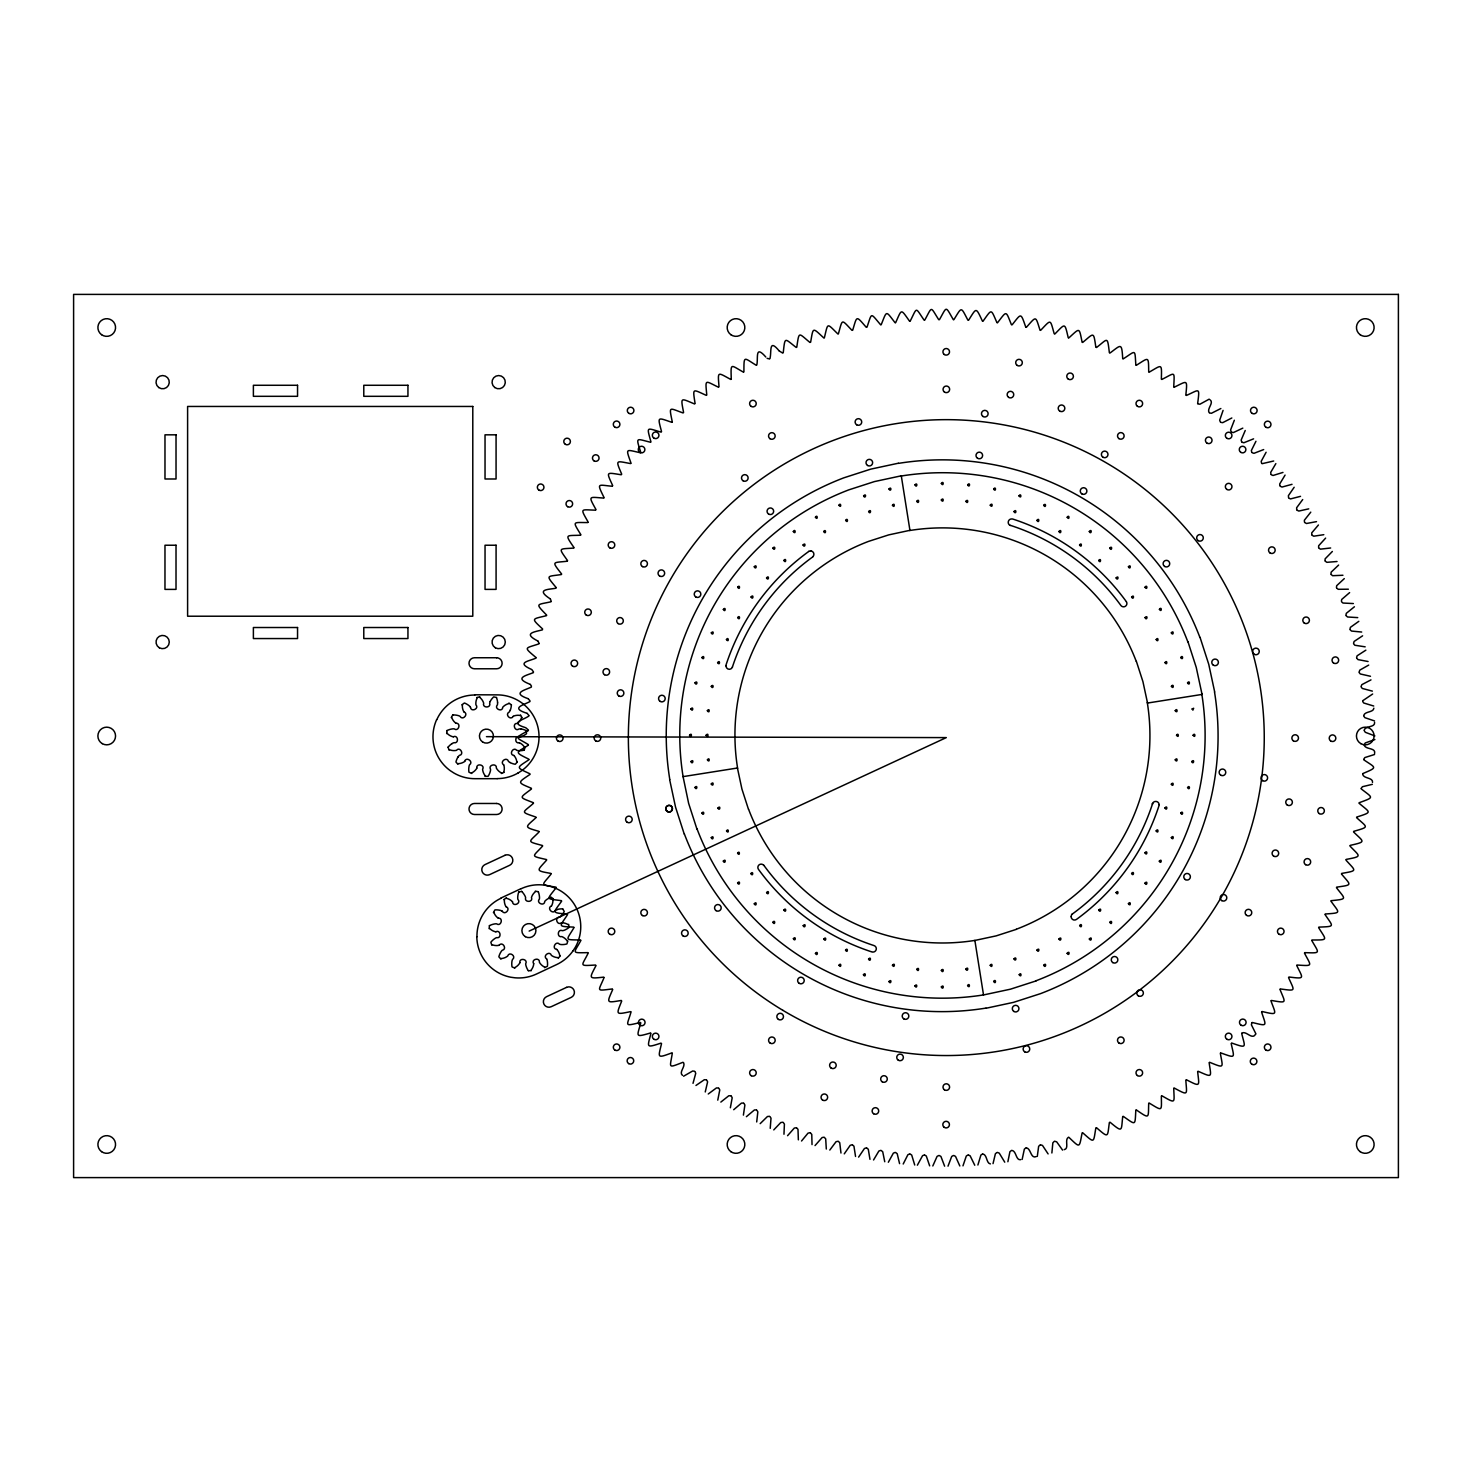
<?xml version="1.0" encoding="UTF-8"?>
<svg xmlns="http://www.w3.org/2000/svg" width="1472" height="1472" viewBox="0 0 1472 1472"><rect width="100%" height="100%" fill="white"/><g stroke="black" fill="none" stroke-linecap="round" stroke-linejoin="round"><path stroke-width="1.5" d="M528.393 730.59C513.139 738.889 516.065 736.938 528.393 744.63M1364.231 744.63L1365.298 742.937L1374.885 739.551M783.969 1134.25L784.41 1124.093L783.233 1122.474M529.957 700.764L528.227 698.74M1362.667 774.309C1363.679 778.835 1373.174 777.345 1372.53 782.405M1364.213 745.182C1365.685 749.837 1376.044 747.39 1374.59 753.535M528.393 730.038L525.798 727.738M528.89 715.999C523.259 720.102 509.146 722.605 525.191 727.518M1363.734 759.202L1364.857 757.565L1374.554 754.492M770.224 1128.343L771.015 1118.205L769.911 1116.549M1191.731 709.081L1193.663 708.271L1192.854 710.203M489.146 928.685L489.422 925.612M1361.14 788.808C1372.916 798.192 1374.94 796.922 1359.19 802.718M531.502 686.246L530.38 684.443M528.908 715.466L527.123 713.35M1363.698 759.754C1376.007 768.145 1378.142 767.041 1362.741 773.61M446.678 733.59L446.991 730.535M529.883 701.592C523.149 705.235 510.195 707.958 526.976 713.294M756.7 1121.958L757.841 1111.857L756.792 1110.146M531.392 687.074C524.308 690.368 511.741 692.981 528.08 698.666M1361.214 788.274L1362.446 786.71L1372.327 784.337M743.397 1115.114L744.887 1105.049L743.912 1103.319M1051.873 1152.981L1052.848 1142.861L1054.228 1141.407M533.416 672.63C525.596 675.722 513.802 677.985 530.104 684.296M730.351 1107.79L732.191 1097.799L731.271 1096.033M1037.3 1156.403L1038.643 1146.338L1040.06 1144.94M533.508 671.95L531.815 669.594M1359.098 803.27C1370.377 812.949 1372.769 811.882 1356.669 817.089M535.955 658.113C528.853 661.351 515.789 662.363 531.392 669.374M542.671 629.022C530.693 617.854 531.76 619.326 546.517 615.664M536.066 657.579C523.149 646.686 524.786 648.637 538.973 643.853M1356.558 817.622C1367.635 827.798 1369.788 826.675 1353.633 831.367M1007.878 1161.739L1009.902 1151.785L1011.43 1150.478M539.102 643.319L537.961 641.093M1353.522 831.901C1363.937 842.205 1366.715 841.598 1350.155 845.388M542.469 629.832C534.465 632.003 522.394 633.089 537.832 641.019M567.824 940.976L566.922 943.938A17.02 17.02 0 0 1 561.623 944.582A7.066 7.066 0 0 1 559.544 944.214C555.956 940.203 551.338 948.483 556.637 949.422M1341.434 873.945C1351.038 885.518 1353.21 884.782 1336.631 887.138M993.03 1163.634L995.403 1153.735L996.967 1152.502M1349.971 846.05C1359.926 856.649 1362.962 856.244 1346.144 859.409M525.118 747.261L524.161 750.186M519.837 962.651C519.101 957.334 528.374 959.155 525.688 963.792A7.084 7.084 0 0 0 526.038 965.853A17.038 17.038 0 0 0 528.282 970.692M476.762 768.071C476.118 762.754 485.374 764.741 482.595 769.341A11.886 11.886 0 0 0 485.392 775.983M546.664 615.13C534.888 602.931 536.489 605.066 551.006 601.79M1345.942 860.071C1355.749 871.24 1358.325 870.504 1341.599 873.43M551.19 601.275L550.418 599.03M555.938 588.211C548.118 589.665 535.44 589.15 550.05 598.754M556.177 587.567C545.413 574.595 546.572 576.803 561.439 574.54M1336.429 887.653C1345.463 899.502 1348.002 898.914 1331.166 900.68M561.66 574.043C551.117 560.593 552.662 562.985 567.364 561.2M1330.964 901.177C1339.63 913.376 1342.041 912.806 1325.242 914.002M1255.947 441.287L1251.347 450.524L1251.807 452.346M567.603 560.703C558.274 547.326 558.238 549.203 573.767 548.081M1325.021 914.498C1333.282 926.992 1335.638 926.403 1318.857 927.121M1266.104 452.272L1261.191 461.343L1261.578 463.183M493.414 912.603L494.923 909.898A17.02 17.02 0 0 1 500.241 910.358A7.066 7.066 0 0 1 502.21 911.168M574.006 547.602C564.218 533.398 566.058 535.974 580.594 535.201M1318.599 927.599C1326.456 940.424 1328.83 939.964 1312.012 940.001M451.223 717.582L452.769 714.914M1275.856 463.606L1270.704 472.365L1270.962 474.352M1296.703 965.485C1303.18 978.843 1305.388 978.99 1288.938 977.003M595.994 509.606C588.138 495.365 588.506 496.984 603.759 498.088M580.87 534.722C572.314 520.665 572.516 522.615 587.88 522.56M1311.754 940.479C1319.225 953.635 1321.396 953.157 1304.726 952.642M588.174 522.1C579.913 507.564 580.465 509.79 595.608 510.177M1304.45 953.12C1311.515 966.552 1313.502 966.055 1296.998 965.025M573.123 950.765L575.405 947.14A41.878 41.878 0 0 0 521.143 888.72M1294.164 487.269L1288.405 495.641L1288.534 497.646M612.738 485.723C606.188 471.279 605.783 472.402 621.294 474.775M1279.959 989.368C1285.553 1003.389 1287.706 1003.205 1271.311 1000.445M1302.702 499.56L1296.648 507.73L1296.703 509.735M621.736 474.242C615.314 459.172 615.738 460.938 630.678 463.588M1270.962 1000.868C1275.93 1014.778 1278.45 1015.33 1262.038 1011.503M604.072 497.646C596.712 482.43 597.411 484.895 612.334 486.275M1288.534 977.574C1294.698 991.521 1296.63 991.079 1280.29 988.945M1310.779 512.146L1304.376 520.223L1304.45 522.1M1318.434 524.989L1311.754 532.846L1311.754 534.722M560.188 955.99L558.274 958.162M517.334 761.981L515.274 764.262A17.02 17.02 0 0 1 510.195 762.606M1325.628 538.108L1318.673 545.726L1318.599 547.602M464.674 761.318C466.219 756.203 473.947 761.76 469.513 764.833A7.084 7.084 0 0 0 468.961 766.857A17.038 17.038 0 0 0 468.942 772.193L471.702 773.462M801.541 1141.002L808.018 1133.146L809.968 1132.722M631.028 463.183C625.582 447.69 625.342 449.512 640.43 452.75M551.374 905.942C546.443 908.132 552.938 915.05 555.441 910.322A7.066 7.066 0 0 1 557.152 909.604M1261.578 1012.037C1266.141 1026.37 1268.404 1026.444 1252.194 1022.47M1332.362 551.466L1325.131 558.845L1325.021 560.703M661.554 431.627C657.487 416.19 657.138 417.33 671.876 422.335M787.557 1135.703L794.291 1128.086L796.26 1127.736M640.798 452.346C635.665 436.356 635.922 438.748 650.55 442.244M1251.807 1022.874L1251.402 1024.825L1255.947 1033.933M1255.432 1034.448C1252.065 1040.06 1246.453 1030.823 1242.055 1032.976M1338.618 565.064L1331.148 572.166L1330.964 574.043M773.757 1129.907L780.767 1122.547L782.736 1122.253M650.937 441.858C646.613 425.997 646.208 427.874 661.038 432.106M1241.669 1033.362C1245.054 1047.457 1247.778 1048.726 1231.678 1043.004M683.597 412.51C680.598 396.686 680.248 398.047 694.545 403.954M1209.138 1062.618C1211.18 1077.559 1213.149 1077.835 1198.079 1071.248M760.178 1123.651L767.427 1116.53L769.414 1116.31M1231.162 1043.482C1234.364 1058.423 1236.278 1058.442 1220.73 1052.885M695.097 403.549C692.576 387.412 692.374 389.142 706.339 395.379M1197.638 1071.579C1199.128 1086.226 1201.189 1087.366 1186.395 1079.749M672.299 421.967C669.006 405.665 668.674 407.836 683.045 412.951M1220.325 1053.234C1222.864 1068.083 1224.998 1068.488 1209.561 1062.269M503.866 899.631L506.35 897.791M733.7 1109.722L741.428 1103.135L743.434 1103.043M461.895 704.812L464.398 702.99A17.02 17.02 0 0 1 469.034 705.677A7.066 7.066 0 0 1 470.47 707.222M1358.822 621.331L1350.431 627.33L1349.971 629.17M1173.736 1088.305C1174.159 1103.209 1176.33 1104.055 1161.813 1095.738M719.017 386.823C717.821 370.944 717.03 372.011 730.793 379.463M513.268 716.386C510.49 720.93 504.473 714.251 509.275 711.951A7.102 7.102 0 0 0 510.25 710.093M720.838 1102.086L728.806 1095.757L730.793 1095.738M1362.612 635.812L1354.148 641.424L1353.522 643.319M708.253 1093.99L716.422 1087.937L718.428 1088.01M706.781 395.066C705.29 378.598 704.573 380.549 718.428 387.21M1185.825 1080.154C1186.745 1095.021 1188.934 1095.941 1174.178 1088.01M517.997 773.076L521.603 770.758A41.878 41.878 0 0 0 497.131 694.876L474.959 694.784M1148.712 1103.319C1148.068 1117.929 1150.368 1119.64 1136.31 1109.906M695.962 1085.471L704.352 1079.712L706.339 1079.841M1368.702 665.086L1359.852 670.091L1359.098 671.95M1135.832 1110.146C1134.875 1125.878 1136.347 1125.473 1123.21 1116.31M731.271 379.187C730.738 362.278 730.351 364.835 743.434 372.158M1161.353 1096.033C1161.445 1111.526 1163.064 1111.415 1149.19 1103.043M1370.984 679.88L1361.839 684.646L1361.14 686.394M1122.713 1116.549C1121.094 1130.938 1123.136 1133.09 1110.017 1122.198M743.912 371.901C743.986 355.028 743.47 357.494 756.295 365.314M756.792 365.056C758.411 358.358 754.621 344.282 765.808 357.015M504.068 772.34L501.418 773.499M769.414 358.892L767.114 358.358M499.174 945.153C502.633 941.068 507.472 949.182 502.246 950.286A7.102 7.102 0 0 0 500.94 951.924A17.02 17.02 0 0 0 498.842 956.818L500.885 959.063M501.032 897.994L521.033 888.665M529.147 931.095L946.312 737.601L486.459 736.662M1242.81 428.131L1233.389 432.566L1231.678 432.198M769.911 358.671C771.843 352.213 768.366 337.824 779.093 350.814M782.607 353.022L779.203 350.943M810.63 342.258C813.354 326.747 812.194 327.262 823.842 337.971M544.585 967.638L547.382 966.331A17.075 17.075 0 0 0 547.271 960.756A6.937 6.937 0 0 0 546.664 958.99M783.233 352.746C785.128 336.131 784.208 338.266 796.26 347.484M1109.373 1122.474C1107.294 1137.046 1109.115 1138.702 1096.493 1127.681M796.775 347.282C799.186 330.556 798.358 333.003 809.968 342.479M1095.849 1127.92C1093.236 1143.1 1094.929 1143.578 1082.638 1132.722M1082.122 1132.906C1079.068 1148.307 1080.466 1148.27 1068.782 1137.249M1016.379 929.347L996.158 935.879L975.384 940.332A207.221 207.221 0 0 1 748.586 809.269M1036.049 980.922L1010.454 989.184L984.142 994.814A262.31 262.31 0 0 1 697.047 828.92M852.693 330.243C857.146 315.578 855.766 315.229 866.29 327.354M824.357 337.806C828.202 322.294 826.399 322.828 837.862 333.942M1068.249 1137.396C1064.366 1140.027 1069.482 1148.565 1064.201 1149.65M1054.743 1141.278L1056.675 1141.83L1062.582 1150.11M518.696 892.05L521.695 891.351M866.971 327.226C872.197 312.303 869.934 312.285 880.642 324.815M838.396 333.794C842.775 318.394 841.046 318.982 852.012 330.39M476.854 697.47L479.872 696.845M1040.594 1144.811L1042.489 1145.437L1048.101 1153.919M1300.53 496.34L1290.539 498.916L1288.938 498.198M898.343 463.22L870.725 469.145L843.824 477.83A275.54 275.54 0 0 0 669.797 779.516M900.735 475.934L874.442 481.583L848.847 489.845A262.31 262.31 0 0 0 683.155 777.05L688.638 803.381L696.9 828.975M909.494 530.417L888.72 534.888L868.498 541.402A207.221 207.221 0 0 0 737.619 768.31M985.964 1008.265L1013.582 1002.34L1040.483 993.655A275.54 275.54 0 0 0 1214.51 691.95M1036.122 1156.661C1030.547 1158.85 1031.062 1148.473 1026.334 1147.847M1308.737 508.852L1298.801 511.06L1296.998 510.177M1022.157 1159.421L1024.346 1149.172L1025.8 1147.958M1011.963 1150.405C1016.545 1151.086 1015.735 1160.654 1020.722 1159.678M682.934 776.646L737.435 768.016M1147.442 703.064L1201.998 694.434M1316.502 521.64L1306.492 523.498L1304.726 522.56M881.194 324.723C887.101 310.15 885.445 310.316 895.105 322.773M997.519 1152.447L999.267 1153.146L1004.75 1162.181M967.914 1155.023L966.313 1156.017L962.964 1165.861M1323.806 534.686L1313.742 536.194L1312.012 535.201M895.638 322.699C902.023 308.494 900.496 308.55 909.604 321.246M983.002 1153.974C987.289 1155.005 986.222 1163.34 990.38 1163.91M939.43 319.682C947.14 306.194 945.098 305.422 953.322 319.682M1330.651 547.989L1320.421 549.148L1318.857 548.081M977.886 1165.014L980.904 1155.06L982.468 1154.03M910.156 321.19C917.534 306.691 914.922 306.857 924.158 320.215M968.447 1155.005L970.14 1155.814L974.758 1165.235M531.318 970.674L528.43 970.729M938.731 1155.52L937.075 1156.403L932.806 1165.971M1337.036 561.513L1326.898 562.322L1325.242 561.2M924.71 320.178C932.586 305.955 929.973 306.01 938.731 319.7M953.874 1155.52L955.53 1156.403L959.818 1165.971M495.88 931.721C500.701 929.384 501.823 938.768 496.598 937.646A7.102 7.102 0 0 0 494.739 938.621A17.038 17.038 0 0 0 490.838 942.246L491.795 945.134M968.594 320.215C976.672 307.501 975.678 306.765 982.468 321.19M1342.942 575.258L1332.638 575.699L1331.166 574.54M453.339 736.736C458.215 734.491 459.172 743.894 453.965 742.698A7.102 7.102 0 0 0 452.088 743.636M948.005 1166.174L951.703 1156.458L953.322 1155.52M497.113 778.688L474.886 778.688A41.842 41.842 0 0 1 454.002 773.076L450.395 770.758A41.878 41.878 0 0 1 436.632 719.642M939.283 1155.52L940.921 1156.458L944.619 1166.174M1348.37 589.205L1338.214 589.297L1336.631 588.064M953.874 319.7C962.081 306.434 960.627 306.397 967.914 320.178M924.71 1155.023L926.293 1156.017L929.66 1165.861M485.006 776.314L488.097 776.314A17.075 17.075 0 0 0 490.342 771.199A6.937 6.937 0 0 0 490.544 769.341C487.766 764.741 497.039 762.79 496.377 768.108A11.905 11.905 0 0 0 501.621 773.039M924.158 1155.005L922.558 1155.704L917.369 1165.198M910.156 1154.03L911.702 1155.06L914.719 1165.014M1012.11 324.834C1021.513 313.076 1020.538 312.193 1025.8 327.244M1357.736 617.614L1347.598 616.989L1346.144 615.793M903.201 1164.002L907.893 1154.729L909.604 1153.974M983.002 321.246C992.146 308.476 990.693 308.55 996.967 322.699M895.638 1152.502L897.202 1153.735L899.576 1163.634M866.29 1147.847L864.414 1148.546L858.618 1157.121M1361.674 632.04L1351.554 631.065L1350.155 629.832M888.334 1162.254L893.357 1153.146L895.105 1152.447M997.519 322.773C1007.05 310.408 1005.578 310.279 1011.43 324.723M881.194 1150.478L882.722 1151.785L884.746 1161.739M535.311 891.149L538.347 891.738M852.012 1144.811L850.209 1145.326L844.266 1153.864M873.558 1159.973L878.876 1151.03L880.642 1150.405M866.824 1147.958L868.296 1149.301L869.97 1159.329M1054.89 333.978C1065.47 323.251 1064.587 322.276 1068.249 337.806M519.248 742.79C514.078 743.949 514.998 734.602 519.874 736.846A7.084 7.084 0 0 0 521.916 736.313M1026.334 327.354C1036.656 315.781 1035.331 315.505 1040.06 330.28M852.546 1144.94L853.944 1146.191L855.545 1156.458M1040.594 330.39C1051.486 318.982 1049.941 318.835 1054.228 333.794M496.506 697.507L493.672 696.9A17.057 17.057 0 0 0 490.213 701.39M838.396 1141.407L839.739 1142.714L840.972 1153.036M829.803 1150.055L836.041 1141.72L837.862 1141.278M824.357 1137.396L825.7 1138.886L826.307 1149.043M1096.493 347.539C1108.048 338.615 1107.275 335.69 1109.373 352.746M1068.782 337.971C1080.043 327.833 1078.994 326.747 1082.122 342.314M823.842 1137.249L822.112 1137.543L815.028 1145.584M810.483 1132.906L811.771 1134.434L812.029 1144.609M1110.017 353.022C1121.186 344.742 1121.738 342.166 1122.713 358.671M1082.638 342.479C1094.101 333.077 1093.457 330.814 1095.849 347.282M796.775 1127.92L797.99 1129.355L798.358 1139.843M514.869 968.116L512.035 966.902A17.038 17.038 0 0 1 511.925 961.547A7.102 7.102 0 0 1 512.514 959.523C516.654 956.266 509.275 950.967 507.638 956.101A11.905 11.905 0 0 1 500.866 958.566M498.346 918.105C503.682 917.921 500.94 926.992 496.579 923.827A7.102 7.102 0 0 0 494.5 923.956A17.057 17.057 0 0 0 489.44 925.667M456.044 723.175C461.398 723.083 458.51 732.118 454.186 728.861A7.102 7.102 0 0 0 452.088 728.953A17.038 17.038 0 0 0 447.028 730.572M1123.21 358.892C1136.2 350.594 1134.746 348.441 1135.832 365.056M746.378 1116.696L754.418 1109.962L756.295 1109.906M1136.31 365.314C1149.209 357.236 1148.418 355.801 1148.712 371.901M1149.19 372.158C1162.199 364.743 1161.776 362.83 1161.353 379.187M1186.395 395.453C1199.735 389.546 1199.809 386.602 1197.638 403.622M1161.813 379.463C1175.539 372.655 1174.49 370.153 1173.736 386.915M718.888 1088.305L719.771 1089.961L717.766 1100.154M550.878 897.074L553.398 898.858M1174.178 387.21C1187.389 380.972 1187.518 378.562 1185.825 395.066M508.944 703.064L511.428 704.886M706.781 1080.154L707.609 1081.846L705.254 1091.966M513.783 755.504C508.502 754.455 513.286 746.286 516.782 750.334A7.066 7.066 0 0 0 518.843 750.665A17.057 17.057 0 0 0 524.161 750.131M502.191 911.168C504.841 915.823 511.134 908.702 506.129 906.678M694.968 1071.579L695.741 1073.309L693.018 1083.337M1209.211 399.133L1199.938 404.211L1198.079 403.954M683.597 1076.216L692.686 1070.99L694.545 1071.248M1210.168 399.887C1214.179 402.96 1206.562 408.738 1209.138 412.602M682.456 1075.333C678.592 1072.223 685.713 1066.666 683.597 1062.692M661.038 1043.114C645.619 1048.101 647.386 1047.604 650.937 1033.362M1220.858 408.517L1211.419 413.282L1209.561 412.951M683.045 1062.269C667.276 1068.304 670.018 1068.212 672.299 1053.234M1220.325 421.967L1219.681 420.201L1223.085 410.394M1231.825 417.974L1222.698 422.666L1220.73 422.335M671.876 1052.885C656.825 1058.386 658.039 1058.202 661.554 1043.574M1231.162 431.719L1230.592 429.934L1234.346 420.238M1241.669 441.858L1241.154 440.054L1245.238 430.486M1262.038 463.698L1273.685 461.012M630.678 1011.614C615.406 1014.705 616.124 1015.073 621.736 1000.978M1253.592 438.84L1243.858 442.759L1242.055 442.244M650.55 1032.976C634.874 1037.484 636.898 1036.987 640.798 1022.874M457.866 764.17L455.934 762.036A17.038 17.038 0 0 1 457.994 756.994M464.03 711.878C468.961 713.994 462.631 721.004 460.018 716.312A7.102 7.102 0 0 0 458.068 715.539A17.057 17.057 0 0 0 452.769 714.969M1263.675 449.567L1253.978 453.321L1252.194 452.75M640.43 1022.47C623.521 1026.426 626.925 1026.334 631.028 1012.037M603.759 977.132C588.119 978.825 589.168 978.788 595.994 965.614M1282.977 472.42L1273.059 475.474L1271.311 474.775M621.294 1000.445C605.967 1003.002 606.722 1003.278 612.738 989.478M1279.867 485.723L1279.702 483.975L1285.074 475.088M1292.03 484.325L1282.002 487.048L1280.29 486.275M612.334 988.945C595.369 990.987 598.294 991.723 604.072 977.574M562.672 908.831L564.254 911.481A17.038 17.038 0 0 1 561.182 915.86A7.084 7.084 0 0 1 559.526 917.148C554.171 917.13 557.207 926.072 561.458 922.797A11.923 11.923 0 0 1 568.376 924.766M595.608 965.025C578.22 966.018 581.753 966.313 588.174 953.12M520.518 715.024L522.063 717.692M546.646 958.99C542.211 955.972 549.774 950.305 551.43 955.402A11.905 11.905 0 0 0 558.274 957.646M503.626 764.888C499.247 761.797 506.92 756.258 508.466 761.392A7.066 7.066 0 0 0 510.214 762.533M587.88 952.642C570.639 952.918 573.859 953.562 580.87 940.479M512.477 901.913C513.01 907.23 521.622 903.256 517.886 899.392A7.102 7.102 0 0 1 517.721 897.534A17.057 17.057 0 0 1 518.751 892.069M470.451 707.222C470.911 712.558 479.559 708.731 475.916 704.794A11.886 11.886 0 0 1 477.296 697.728M580.594 940.001C563.537 939.67 566.37 940.7 574.006 927.599M573.767 927.121C556.563 926.274 559.82 926.937 567.603 914.498M555.993 887.138C538.991 884.451 542.009 885.647 551.19 873.945M567.364 914.002C551.062 912.824 553.159 913.082 561.66 901.177M561.439 900.68C545.339 898.454 546.646 900.165 556.177 887.653M1336.429 587.567L1336.686 585.69L1344.304 578.625M546.517 859.556C529.773 855.71 532.643 857.109 542.634 846.05M449.015 750.076L448.077 747.132M1341.378 601.128L1341.746 599.417L1349.622 592.609M542.506 845.517C525.946 841.082 528.834 842.518 539.102 831.901M1353.375 603.557L1342.998 603.042L1341.599 601.79M551.006 873.43C534.87 870.559 537.004 870.982 546.664 860.071M1200.066 637.413L1208.751 664.314L1214.676 691.932M1187.978 641.774L1196.239 667.368L1201.888 693.662M1136.402 661.425L1142.934 681.646L1147.406 702.438M748.475 809.324L741.943 789.102L737.49 768.329M684.241 834.072L675.556 807.171L669.631 779.553M1345.942 615.13L1346.328 613.309L1354.424 606.777M1359.208 672.63L1360.33 673.974L1370.469 676.274M1365.17 646.834L1354.884 645.251L1353.633 643.853M538.973 831.367C523.259 826.859 525.265 827.485 536.066 817.622M1356.558 657.579L1357.129 655.794L1365.869 650.164M1361.214 687.074L1362.318 688.454L1372.364 691.122M531.41 788.274C516.893 782.294 517.592 782.81 529.957 774.456M1368.077 661.517L1358.012 659.603L1356.669 658.113M535.955 817.089C519.745 811.514 522.358 813.206 533.508 803.27M901.287 475.842L909.935 530.362M974.869 940.406L983.517 994.925M568.67 924.361L569.038 927.415A17.057 17.057 0 0 1 564.457 930.175A7.066 7.066 0 0 1 562.414 930.672C557.52 928.482 556.637 937.903 561.881 936.615A11.886 11.886 0 0 1 567.401 941.252M1362.741 701.592L1363.771 703.009L1373.726 706.026M529.883 773.757C515.366 767.078 516.635 768.016 528.908 759.754M533.434 802.718C518.494 796.812 519.101 798.486 531.502 788.955M533.618 963.663C530.803 959.118 540.022 957.002 539.451 962.338A11.886 11.886 0 0 0 544.787 967.178M1362.667 700.764L1372.658 694.011M1373.873 708.198C1373.56 712.632 1364.857 711.142 1363.698 715.466M1374.554 720.949L1364.857 717.655L1363.734 715.999M528.89 759.202C513.691 751.732 516.138 753.002 528.393 745.182M1374.609 722.402C1375.216 727.757 1365.538 725.549 1364.213 730.038M1374.885 735.908L1365.298 732.283L1364.231 730.59M726.027 665.896L726.027 665.804A5.152 5.152 0 0 1 726.082 664.81A227.847 227.847 0 0 1 808.698 551.503M985.927 1008.099A275.54 275.54 0 0 1 684.388 833.998M898.38 463.386A275.54 275.54 0 0 1 1199.919 637.468M900.772 476.082A262.31 262.31 0 0 1 1187.83 641.829M1201.741 693.698A262.31 262.31 0 0 1 1035.994 980.775M909.512 530.546A207.221 207.221 0 0 1 1136.292 661.48M1147.277 702.457A207.221 207.221 0 0 1 1016.342 929.237M763.766 865.205A221.094 221.094 0 0 0 873.853 945.521A3.312 3.312 0 0 1 876.19 949.642A3.312 3.312 0 0 1 872.068 951.924L872.031 951.979A227.847 227.847 0 0 1 758.503 869.4A3.312 3.312 0 0 1 759.166 864.8A3.312 3.312 0 0 1 763.766 865.407M1072.186 914.13A221.094 221.094 0 0 0 1152.631 803.473L1152.374 804.154A3.312 3.312 0 0 1 1155.336 801.467A3.349 3.349 0 0 1 1159.145 804.65M1071.23 916.762A3.367 3.367 0 0 1 1072.131 914.112M1071.174 916.762A3.312 3.312 0 0 0 1076.363 919.485A227.847 227.847 0 0 0 1158.887 805.994A3.79 3.79 0 0 0 1159.053 804.669M1126.356 601.68A227.847 227.847 0 0 0 1012.846 519.064A4.085 4.085 0 0 0 1011.65 518.954A3.312 3.312 0 0 0 1008.265 521.916A3.275 3.275 0 0 0 1010.362 525.467M1126.448 601.809A3.33 3.33 0 0 1 1125.326 606.317A3.33 3.33 0 0 1 1120.781 605.323A221.076 221.076 0 0 0 1010.399 525.357M808.625 551.393A3.459 3.459 0 0 1 810.962 550.988M810.962 550.951A3.33 3.33 0 0 1 812.673 556.858M732.394 667.092A221.094 221.094 0 0 1 812.728 556.913M732.449 667.092A3.312 3.312 0 0 1 726.009 666.043M521.585 717.526A11.886 11.886 0 0 1 517.298 723.378C511.833 723.028 514.777 732.228 519.064 728.953A7.066 7.066 0 0 1 520.922 729.008M513.213 716.275A11.886 11.886 0 0 1 520.426 715.521M511.373 704.886A17.038 17.038 0 0 1 510.324 710.111M509.036 703.561A11.905 11.905 0 0 0 502.78 707.186C502.522 712.65 493.709 708.768 497.407 704.83A7.121 7.121 0 0 0 497.536 702.751M496.45 697.526A17.038 17.038 0 0 1 497.61 702.733M490.286 701.426A7.102 7.102 0 0 0 489.642 703.174C491.39 708.271 481.97 708.198 483.681 703.156A11.886 11.886 0 0 0 479.559 697.25M463.919 711.933A11.886 11.886 0 0 1 462.41 704.849M455.97 723.286A11.905 11.905 0 0 1 451.702 717.416M453.321 736.865A11.886 11.886 0 0 1 447.046 733.258M448.114 747.169A17.02 17.02 0 0 1 452.051 743.562M449.218 749.616A11.905 11.905 0 0 0 456.43 750.37C459.816 746.065 464.729 754.455 459.374 755.412A7.102 7.102 0 0 0 458.05 757.031M464.766 761.429A11.905 11.905 0 0 1 457.866 763.674M476.873 768.145A11.905 11.905 0 0 1 471.482 773.002M503.755 764.851A11.886 11.886 0 0 1 503.755 772.101M513.894 755.412A11.886 11.886 0 0 1 516.838 762.036M519.303 742.679A11.923 11.923 0 0 1 524.694 747.518M521.934 736.386A17.038 17.038 0 0 0 526.534 733.682L526.258 730.646A17.057 17.057 0 0 0 520.941 728.934M518.089 773.002A41.878 41.878 0 0 1 497.186 778.614M436.742 719.771A41.842 41.842 0 0 1 474.941 695.005M573.16 950.654A41.878 41.878 0 0 1 556.6 964.583L536.415 974.059A41.842 41.842 0 0 1 515.108 977.813L510.858 977.242A41.878 41.878 0 0 1 476.799 936.726M476.946 936.799A41.842 41.842 0 0 1 501.106 898.214M552.883 898.914A11.886 11.886 0 0 1 551.485 906.016M550.988 897.57A11.886 11.886 0 0 0 544.787 901.306C544.603 906.789 535.753 903.035 539.378 899.042A7.102 7.102 0 0 0 539.47 896.945A17.038 17.038 0 0 0 538.292 891.756M535.624 891.535A11.905 11.905 0 0 0 531.466 897.478C533.526 902.557 523.958 902.722 525.614 897.607A7.121 7.121 0 0 0 524.842 895.675A17.038 17.038 0 0 0 521.658 891.406M506.239 898.288A11.886 11.886 0 0 1 512.569 901.821M506.018 906.734A11.886 11.886 0 0 1 504.381 899.686M498.272 918.215A11.886 11.886 0 0 1 493.893 912.438M495.862 931.85A11.905 11.905 0 0 1 489.514 928.335M499.192 945.282A11.886 11.886 0 0 1 491.979 944.656M519.947 962.706A11.905 11.905 0 0 1 514.648 967.656M533.766 963.682A11.905 11.905 0 0 1 530.932 970.342M556.729 949.33A11.886 11.886 0 0 1 559.802 955.898M557.134 909.53A17.057 17.057 0 0 1 562.672 908.886M689.54 735.264C691.674 739.275 692.392 731.547 689.54 735.264M690.92 708.97C693.054 712.982 693.606 705.401 690.92 708.97M690.92 761.613C692.723 765.624 694.195 758.172 690.938 761.502M694.968 682.971C697.029 686.854 698.004 679.586 695.023 682.75M694.968 787.446C696.863 791.494 698.004 783.95 694.968 787.446M701.905 657.561C704.297 661.406 704.573 653.881 701.905 657.561M701.923 813.151C704.039 817.052 704.665 809.821 701.96 812.93M706.1 735.264C708.234 739.275 708.952 731.547 706.1 735.264M707.351 710.682C709.725 714.638 709.89 706.965 707.351 710.682M711.307 632.868C713.202 636.916 714.343 629.354 711.307 632.868M707.425 759.81C709.762 763.802 709.854 756.111 707.425 759.81M711.252 686.394C713.221 690.35 714.178 682.971 711.27 686.283M711.252 783.987C713.515 787.943 713.975 780.197 711.252 783.987M717.618 662.621C719.974 666.522 720.231 658.922 717.618 662.621M711.252 837.697C713.221 841.671 714.178 834.293 711.27 837.586M723.341 609.426C725.475 613.419 726.046 605.857 723.341 609.426M717.894 808.11C719.918 812.102 720.949 804.393 717.894 808.11M726.45 639.584C729.21 643.393 728.511 635.812 726.45 639.584M723.304 861.138C724.997 865.15 726.634 857.826 723.322 861.028M737.693 587.236C739.919 591.174 740.287 583.722 737.711 587.126M726.542 830.889C728.934 834.863 728.861 827.246 726.542 830.889M737.674 617.614C739.974 621.515 740.287 614.045 737.693 617.504M737.601 853.19C739.938 857.164 739.993 849.491 737.601 853.19M751.051 597.006C753.314 600.981 753.793 593.216 751.051 597.006M737.601 883.016C739.754 886.917 740.508 879.465 737.619 882.906M754.253 566.83C756.424 570.75 757.142 563.279 754.271 566.72M750.849 873.632C753.13 877.514 753.535 870.081 750.867 873.522M766.544 577.944C768.807 581.9 769.304 574.135 766.544 577.944M754.271 903.826C756.534 907.801 757.013 900.036 754.271 903.826M772.892 548.173C775.045 552.074 775.818 544.64 772.91 548.062M766.599 892.584C768.77 896.577 769.378 888.886 766.599 892.584M783.877 560.464C786.177 564.438 786.416 556.784 783.877 560.464M772.837 922.374C775.247 926.238 775.394 918.694 772.855 922.263M793.298 531.558C795.855 535.385 795.671 527.822 793.316 531.447M783.858 910.101C786.269 914.002 786.361 906.421 783.858 910.101M803.05 544.99C804.982 549.001 806.141 541.42 803.05 544.99M793.371 938.731C795.561 942.614 796.242 935.217 793.39 938.621M815.433 517.224C817.806 521.198 817.806 513.544 815.433 517.224M803.197 925.667C805.092 929.697 806.362 922.061 803.197 925.667M823.713 531.558C825.939 535.514 826.307 528.043 823.731 531.447M815.433 953.433C817.586 957.334 818.358 949.9 815.451 953.322M838.93 505.264C841.616 509.11 840.954 501.492 838.93 505.264M823.86 939.062C826.05 943.055 826.62 935.382 823.86 939.062M845.664 520.389C848.148 524.326 848.001 516.598 845.664 520.389M839.003 965.246C841.358 969.22 841.432 961.529 839.003 965.246M863.604 495.898C865.37 499.891 866.934 492.476 863.622 495.788M845.554 950.194C847.78 954.132 848.148 946.662 845.572 950.084M868.627 511.575C870.486 515.605 871.774 508.061 868.646 511.465M863.42 974.814C865.794 978.678 866.088 971.115 863.438 974.703M888.941 489.09C891.02 492.918 891.995 485.778 888.996 488.87M868.554 959.118C870.504 963.111 871.553 955.659 868.572 959.008M892.455 505.264C894.718 509.238 895.031 501.566 892.455 505.264M888.978 981.548C890.873 985.578 892.161 977.942 888.978 981.548M914.995 484.932C916.982 488.906 917.884 481.473 915.014 484.803M892.455 965.246C894.516 969.257 895.473 961.51 892.455 965.246M916.743 501.345C919.006 505.319 919.522 497.536 916.743 501.345M914.94 985.909C917.074 989.902 917.645 982.339 914.94 985.909M916.78 969.349C918.896 973.342 919.466 965.779 916.78 969.349M941.326 483.478C943.534 487.416 944.086 479.835 941.326 483.368M941.326 500.038C943.534 503.976 944.086 496.395 941.326 499.928M941.326 970.471C943.386 974.354 944.325 967.086 941.362 970.25M941.326 987.031C943.368 990.914 944.362 983.646 941.362 986.81M965.89 501.345C968.116 505.282 968.613 497.775 965.89 501.345M967.674 484.877C969.735 488.851 970.545 481.289 967.674 484.748M965.834 969.128C967.84 973.139 968.926 965.43 965.834 969.128M990.251 505.172C992.588 509.054 992.938 501.529 990.251 505.172M967.601 985.541C969.974 989.497 970.011 981.879 967.601 985.541M993.655 489.035C995.9 492.973 996.268 485.502 993.674 488.925M990.214 965.282C992.386 969.257 992.846 961.731 990.214 965.282M1013.987 511.612C1016.195 515.513 1016.784 508.042 1014.006 511.502M993.674 981.474C995.9 985.412 996.286 977.942 993.692 981.364M1019.01 495.88C1021.734 499.67 1021.182 492.09 1019.01 495.88M1013.987 958.953C1016.177 962.835 1016.858 955.402 1014.006 958.842M1036.932 520.407C1039.195 524.382 1039.674 516.617 1036.932 520.407M1019.213 974.703C1021.623 978.641 1021.531 971.042 1019.213 974.703M1043.703 505.301C1045.874 509.257 1046.39 501.805 1043.703 505.301M1036.987 950.066C1038.827 954.114 1040.097 946.57 1036.987 950.066M1058.957 531.558C1061.036 535.532 1061.846 527.97 1058.975 531.429M1043.703 965.282C1045.746 969.275 1046.776 961.584 1043.703 965.282M1067.2 517.261C1069.555 521.217 1069.592 513.599 1067.2 517.261M1058.957 938.989C1060.852 943 1062.14 935.382 1058.957 938.989M1079.565 544.99C1081.902 548.982 1082.03 541.273 1079.565 544.99M1067.145 953.322C1069.261 957.278 1070.181 949.587 1067.145 953.322M1089.28 531.558C1091.286 535.55 1092.353 527.933 1089.298 531.429M1079.657 925.594C1081.791 929.586 1082.398 921.987 1079.675 925.483M1098.701 560.501C1100.817 564.457 1101.442 556.95 1098.701 560.501M1089.335 938.989C1091.341 942.982 1092.445 935.254 1089.335 938.989M1109.796 548.191C1111.802 552.166 1112.685 544.732 1109.814 548.062M1098.756 910.101C1100.798 914.094 1101.81 906.439 1098.756 910.101M1116.126 577.907C1118.002 581.955 1119.18 574.411 1116.126 577.907M1109.814 922.355C1112.041 926.293 1112.409 918.841 1109.833 922.245M1128.417 566.794C1130.422 570.786 1131.324 563.353 1128.435 566.683M1116.089 892.639C1118.352 896.577 1118.794 888.978 1116.107 892.529M1131.618 597.025C1133.514 601.073 1134.654 593.529 1131.618 597.025M1128.398 903.734C1130.901 907.562 1130.901 899.981 1128.417 903.624M1145.014 587.273C1147.461 591.1 1147.534 583.685 1145.032 587.162M1131.6 873.485C1133.734 877.496 1134.452 869.786 1131.6 873.485M1145.05 617.614C1146.743 621.626 1148.381 614.284 1145.069 617.504M1144.958 852.877C1147.314 856.741 1147.608 849.197 1144.977 852.766M1156.201 639.566C1158.538 643.558 1158.611 635.849 1156.201 639.566M1144.958 883.218C1146.946 887.211 1148.013 879.594 1144.977 883.108M1159.402 609.371C1161.794 613.217 1161.997 605.765 1159.421 609.261M1156.164 830.907C1158.648 834.845 1158.501 827.098 1156.164 830.907M1164.996 662.584C1167.296 666.54 1167.535 658.904 1164.996 662.584M1159.31 861.157C1161.132 865.205 1162.438 857.661 1159.31 861.157M1171.326 632.868C1173.589 636.842 1173.92 629.17 1171.326 632.868M1164.959 807.962C1167.167 811.955 1167.701 804.282 1164.959 807.962M1171.399 686.357C1173.754 690.221 1174.049 682.677 1171.399 686.246M1171.326 784.19C1173.442 788.182 1174.086 780.602 1171.326 784.19M1175.226 710.663C1177.858 714.49 1177.508 706.854 1175.226 710.663M1171.326 837.623C1173.699 841.524 1174.012 833.833 1171.326 837.623M1175.226 759.846C1177.508 763.821 1177.858 756.148 1175.226 759.846M1176.533 735.264C1179.054 739.165 1178.778 731.547 1176.533 735.264M1180.728 657.561C1183.341 661.37 1183.083 653.752 1180.728 657.561M1180.765 813.151C1182.862 817.07 1183.525 809.802 1180.802 812.93M1187.536 682.934C1189.946 686.817 1190.094 679.254 1187.554 682.824M1187.554 787.63C1189.873 791.439 1190.259 784.19 1187.591 787.41M1191.731 761.576C1193.553 765.624 1194.878 758.08 1191.731 761.576M1193.093 735.264C1195.614 739.165 1195.338 731.547 1193.093 735.264M504.988 855.287L484.969 864.616A5.52 5.52 0 0 0 482.301 871.958A5.52 5.52 0 0 0 489.642 874.626L509.643 865.297A5.52 5.52 0 0 0 512.311 857.955A5.52 5.52 0 0 0 504.988 855.287M566.573 987.362L546.554 996.691A5.52 5.52 0 0 0 543.886 1004.033A5.52 5.52 0 0 0 551.227 1006.701L571.228 997.372A5.52 5.52 0 0 0 573.896 990.03A5.52 5.52 0 0 0 566.573 987.362M1398.4 294.4L73.6 294.4L73.6 1177.6L1398.4 1177.6L1398.4 294.4M297.546 385.278L253.386 385.278L253.386 396.318L297.546 396.318L297.546 385.278M407.946 385.278L363.786 385.278L363.786 396.318L407.946 396.318L407.946 385.278M472.788 406.456L187.606 406.456L187.606 616.216L472.788 616.216L472.788 406.456M176.014 434.829L164.974 434.829L164.974 478.989L176.014 478.989L176.014 434.829M496.082 434.829L485.042 434.829L485.042 478.989L496.082 478.989L496.082 434.829M176.014 545.229L164.974 545.229L164.974 589.389L176.014 589.389L176.014 545.229M496.082 545.229L485.042 545.229L485.042 589.389L496.082 589.389L496.082 545.229M297.546 627.514L253.386 627.514L253.386 638.554L297.546 638.554L297.546 627.514M407.946 627.514L363.786 627.514L363.786 638.554L407.946 638.554L407.946 627.514M496.598 657.745L474.518 657.745A5.52 5.52 0 0 0 468.998 663.265A5.52 5.52 0 0 0 474.518 668.785L496.598 668.785A5.52 5.52 0 0 0 502.118 663.265A5.52 5.52 0 0 0 496.598 657.745M496.598 803.473L474.518 803.473A5.52 5.52 0 0 0 468.998 808.993A5.52 5.52 0 0 0 474.518 814.513L496.598 814.513A5.52 5.52 0 0 0 502.118 808.993A5.52 5.52 0 0 0 496.598 803.473M730.83 334.678A8.832 8.832 0 0 0 744.795 328.422A8.832 8.832 0 0 0 732.394 319.461A8.832 8.832 0 0 0 730.83 334.678M101.55 334.678A8.832 8.832 0 0 0 115.515 328.422A8.832 8.832 0 0 0 103.114 319.461A8.832 8.832 0 0 0 101.55 334.678M730.83 1151.638A8.832 8.832 0 0 0 744.795 1145.382A8.832 8.832 0 0 0 732.394 1136.421A8.832 8.832 0 0 0 730.83 1151.638M1360.11 334.678A8.832 8.832 0 0 0 1374.075 328.422A8.832 8.832 0 0 0 1361.674 319.461A8.832 8.832 0 0 0 1360.11 334.678M1360.11 1151.638A8.832 8.832 0 0 0 1374.075 1145.382A8.832 8.832 0 0 0 1361.674 1136.421A8.832 8.832 0 0 0 1360.11 1151.638M101.55 1151.638A8.832 8.832 0 0 0 115.515 1145.382A8.832 8.832 0 0 0 103.114 1136.421A8.832 8.832 0 0 0 101.55 1151.638M102.304 743.654A8.832 8.832 0 0 0 115.552 736A8.832 8.832 0 0 0 102.304 728.346A8.832 8.832 0 0 0 102.304 743.654M1360.864 743.654A8.832 8.832 0 0 0 1374.112 736A8.832 8.832 0 0 0 1360.864 728.346A8.832 8.832 0 0 0 1360.864 743.654M667.35 811.495A3.312 3.312 0 0 0 672.428 808.827A3.312 3.312 0 0 0 667.552 805.736A3.312 3.312 0 0 0 667.331 811.458A3.312 3.312 0 0 0 672.41 808.809A3.312 3.312 0 0 0 667.57 805.754A3.312 3.312 0 0 0 667.35 811.495M660.118 701.371A3.312 3.312 0 0 0 665.197 698.703A3.312 3.312 0 0 0 660.339 695.63A3.312 3.312 0 0 0 660.118 701.371M1265.902 1050.07A3.312 3.312 0 0 0 1270.98 1047.402A3.312 3.312 0 0 0 1266.141 1044.329A3.312 3.312 0 0 0 1265.902 1050.07M1251.826 1064.219A3.312 3.312 0 0 0 1256.904 1061.551A3.312 3.312 0 0 0 1252.046 1058.478A3.312 3.312 0 0 0 1251.826 1064.219M1241.025 1025.193A3.312 3.312 0 0 0 1246.103 1022.525A3.312 3.312 0 0 0 1241.246 1019.452A3.312 3.312 0 0 0 1241.025 1025.193M1226.875 1039.25A3.312 3.312 0 0 0 1231.954 1036.582A3.312 3.312 0 0 0 1227.096 1033.51A3.312 3.312 0 0 0 1226.875 1039.25M639.989 1025.248A3.312 3.312 0 0 0 645.067 1022.58A3.312 3.312 0 0 0 640.228 1019.507A3.312 3.312 0 0 0 639.989 1025.248M653.881 1039.25A3.312 3.312 0 0 0 658.959 1036.582A3.312 3.312 0 0 0 654.102 1033.528A3.312 3.312 0 0 0 653.881 1039.25M628.654 1063.594A3.312 3.312 0 0 0 633.733 1060.926A3.312 3.312 0 0 0 628.894 1057.871A3.312 3.312 0 0 0 628.654 1063.594M614.836 1050.051A3.312 3.312 0 0 0 619.914 1047.383A3.312 3.312 0 0 0 615.075 1044.329A3.312 3.312 0 0 0 614.836 1050.051M628.838 413.338A3.312 3.312 0 0 0 633.917 410.67A3.312 3.312 0 0 0 629.078 407.597A3.312 3.312 0 0 0 628.838 413.338M653.881 438.104A3.312 3.312 0 0 0 658.959 435.436A3.312 3.312 0 0 0 654.102 432.363A3.312 3.312 0 0 0 653.881 438.104M639.805 452.364A3.312 3.312 0 0 0 644.883 449.696A3.312 3.312 0 0 0 640.044 446.623A3.312 3.312 0 0 0 639.805 452.364M614.836 427.138A3.312 3.312 0 0 0 619.914 424.47A3.312 3.312 0 0 0 615.075 421.397A3.312 3.312 0 0 0 614.836 427.138M1252.046 413.338A3.312 3.312 0 0 0 1257.125 410.67A3.312 3.312 0 0 0 1252.286 407.597A3.312 3.312 0 0 0 1252.046 413.338M1265.902 427.248A3.312 3.312 0 0 0 1270.98 424.58A3.312 3.312 0 0 0 1266.141 421.507A3.312 3.312 0 0 0 1265.902 427.248M1226.875 438.306A3.312 3.312 0 0 0 1231.954 435.638A3.312 3.312 0 0 0 1227.096 432.584A3.312 3.312 0 0 0 1226.875 438.306M1240.804 452.364A3.312 3.312 0 0 0 1245.882 449.696A3.312 3.312 0 0 0 1241.043 446.623A3.312 3.312 0 0 0 1240.804 452.364M778.394 1019.397A3.312 3.312 0 0 0 783.472 1016.729A3.312 3.312 0 0 0 778.614 1013.656A3.312 3.312 0 0 0 778.394 1019.397M1024.678 1051.818A3.312 3.312 0 0 0 1029.756 1049.15A3.312 3.312 0 0 0 1024.898 1046.077A3.312 3.312 0 0 0 1024.678 1051.818M1221.723 900.588A3.312 3.312 0 0 0 1226.802 897.92A3.312 3.312 0 0 0 1221.962 894.847A3.312 3.312 0 0 0 1221.723 900.588M1254.162 654.249A3.312 3.312 0 0 0 1259.259 651.581A3.312 3.312 0 0 0 1254.402 648.508A3.312 3.312 0 0 0 1254.162 654.249M1102.914 457.203A3.312 3.312 0 0 0 1107.993 454.535A3.312 3.312 0 0 0 1103.154 451.481A3.312 3.312 0 0 0 1102.914 457.203M856.649 424.782A3.312 3.312 0 0 0 861.727 422.114A3.312 3.312 0 0 0 856.888 419.042A3.312 3.312 0 0 0 856.649 424.782M659.585 576.012A3.312 3.312 0 0 0 664.663 573.344A3.312 3.312 0 0 0 659.806 570.271A3.312 3.312 0 0 0 659.585 576.012M627.127 822.241A3.312 3.312 0 0 0 632.206 819.573A3.312 3.312 0 0 0 627.366 816.5A3.312 3.312 0 0 0 627.127 822.241M743.047 480.755A3.312 3.312 0 0 0 748.126 478.087A3.312 3.312 0 0 0 743.286 475.014A3.312 3.312 0 0 0 743.047 480.755M983.02 416.484A3.312 3.312 0 0 0 988.117 413.816A3.312 3.312 0 0 0 983.259 410.743A3.312 3.312 0 0 0 983.02 416.484M1198.226 540.647A3.312 3.312 0 0 0 1203.305 537.979A3.312 3.312 0 0 0 1198.466 534.906A3.312 3.312 0 0 0 1198.226 540.647M1262.534 780.657A3.312 3.312 0 0 0 1267.613 777.989A3.312 3.312 0 0 0 1262.755 774.934A3.312 3.312 0 0 0 1262.534 780.657M1138.298 995.826A3.312 3.312 0 0 0 1143.376 993.158A3.312 3.312 0 0 0 1138.537 990.104A3.312 3.312 0 0 0 1138.298 995.826M898.288 1060.208A3.312 3.312 0 0 0 903.366 1057.54A3.312 3.312 0 0 0 898.527 1054.467A3.312 3.312 0 0 0 898.288 1060.208M683.082 935.934A3.312 3.312 0 0 0 688.178 933.266A3.312 3.312 0 0 0 683.321 930.212A3.312 3.312 0 0 0 683.082 935.934M618.792 695.925A3.312 3.312 0 0 0 623.87 693.257A3.312 3.312 0 0 0 619.013 690.184A3.312 3.312 0 0 0 618.792 695.925M716.11 910.653A3.312 3.312 0 0 0 721.188 907.985A3.312 3.312 0 0 0 716.33 904.912A3.312 3.312 0 0 0 716.11 910.653M799.149 983.314A3.312 3.312 0 0 0 804.227 980.646A3.312 3.312 0 0 0 799.388 977.592A3.312 3.312 0 0 0 799.149 983.314M903.753 1018.845A3.312 3.312 0 0 0 908.831 1016.177A3.312 3.312 0 0 0 903.974 1013.104A3.312 3.312 0 0 0 903.753 1018.845M1013.858 1011.448A3.312 3.312 0 0 0 1018.937 1008.78A3.312 3.312 0 0 0 1014.079 1005.707A3.312 3.312 0 0 0 1013.858 1011.448M1112.777 962.578A3.312 3.312 0 0 0 1117.855 959.91A3.312 3.312 0 0 0 1113.016 956.855A3.312 3.312 0 0 0 1112.777 962.578M1185.31 879.557A3.312 3.312 0 0 0 1190.388 876.889A3.312 3.312 0 0 0 1185.549 873.816A3.312 3.312 0 0 0 1185.31 879.557M1220.693 775.155A3.312 3.312 0 0 0 1225.771 772.487A3.312 3.312 0 0 0 1220.914 769.414A3.312 3.312 0 0 0 1220.693 775.155M1213.314 665.178A3.312 3.312 0 0 0 1218.393 662.51A3.312 3.312 0 0 0 1213.554 659.438A3.312 3.312 0 0 0 1213.314 665.178M1164.646 566.444A3.312 3.312 0 0 0 1169.725 563.776A3.312 3.312 0 0 0 1164.886 560.722A3.312 3.312 0 0 0 1164.646 566.444M1081.81 493.838A3.312 3.312 0 0 0 1086.888 491.17A3.312 3.312 0 0 0 1082.03 488.097A3.312 3.312 0 0 0 1081.81 493.838M977.537 458.27A3.312 3.312 0 0 0 982.615 455.602A3.312 3.312 0 0 0 977.776 452.53A3.312 3.312 0 0 0 977.537 458.27M867.56 465.465A3.312 3.312 0 0 0 872.638 462.797A3.312 3.312 0 0 0 867.781 459.724A3.312 3.312 0 0 0 867.56 465.465M768.586 514.059A3.312 3.312 0 0 0 773.665 511.391A3.312 3.312 0 0 0 768.807 508.337A3.312 3.312 0 0 0 768.586 514.059M695.759 596.933A3.312 3.312 0 0 0 700.838 594.265A3.312 3.312 0 0 0 695.998 591.21A3.312 3.312 0 0 0 695.759 596.933M158.774 387.541A6.624 6.624 0 0 0 169.243 382.849A6.624 6.624 0 0 0 159.951 376.114A6.624 6.624 0 0 0 158.774 387.541M494.794 387.541A6.624 6.624 0 0 0 505.264 382.849A6.624 6.624 0 0 0 495.972 376.114A6.624 6.624 0 0 0 494.794 387.541M495.365 647.79A6.624 6.624 0 0 0 505.301 642.05A6.624 6.624 0 0 0 495.365 636.309A6.624 6.624 0 0 0 495.365 647.79M159.344 647.79A6.624 6.624 0 0 0 169.28 642.05A6.624 6.624 0 0 0 159.344 636.309A6.624 6.624 0 0 0 159.344 647.79M538.918 490.102A3.312 3.312 0 0 0 543.959 487.379A3.312 3.312 0 0 0 539.065 484.38A3.312 3.312 0 0 0 538.918 490.102M567.585 506.662A3.312 3.312 0 0 0 572.645 503.921A3.312 3.312 0 0 0 567.75 500.922A3.312 3.312 0 0 0 567.585 506.662M565.358 444.323A3.312 3.312 0 0 0 570.4 441.582A3.312 3.312 0 0 0 565.506 438.582A3.312 3.312 0 0 0 565.358 444.323M594.026 460.865A3.312 3.312 0 0 0 599.067 458.142A3.312 3.312 0 0 0 594.191 455.142A3.312 3.312 0 0 0 594.026 460.865M782.957 1010.381A317.952 317.952 0 0 0 1264.209 742.698A317.952 317.952 0 0 0 791.752 459.742A317.952 317.952 0 0 0 782.957 1010.381M770.224 1043.17A3.312 3.312 0 0 0 775.192 1040.299A3.312 3.312 0 0 0 770.224 1037.429A3.312 3.312 0 0 0 770.224 1043.17M642.473 915.547A3.312 3.312 0 0 0 647.441 912.677A3.312 3.312 0 0 0 642.473 909.806A3.312 3.312 0 0 0 642.473 915.547M595.792 740.931A3.312 3.312 0 0 0 600.76 738.079A3.312 3.312 0 0 0 595.792 735.209A3.312 3.312 0 0 0 595.792 740.931M642.473 566.591A3.312 3.312 0 0 0 647.441 563.721A3.312 3.312 0 0 0 642.473 560.85A3.312 3.312 0 0 0 642.473 566.591M769.911 438.656A3.312 3.312 0 0 0 775.155 436.319A3.312 3.312 0 0 0 770.5 432.952A3.312 3.312 0 0 0 769.911 438.656M944.417 392.03A3.312 3.312 0 0 0 949.642 389.694A3.312 3.312 0 0 0 944.987 386.326A3.312 3.312 0 0 0 944.417 392.03M1118.886 438.582A3.312 3.312 0 0 0 1124.111 436.246A3.312 3.312 0 0 0 1119.474 432.878A3.312 3.312 0 0 0 1118.886 438.582M1293.226 740.747A3.312 3.312 0 0 0 1298.47 738.41A3.312 3.312 0 0 0 1293.814 735.043A3.312 3.312 0 0 0 1293.226 740.747M1246.508 915.326A3.312 3.312 0 0 0 1251.752 912.971A3.312 3.312 0 0 0 1247.097 909.604A3.312 3.312 0 0 0 1246.508 915.326M1118.867 1042.967A3.312 3.312 0 0 0 1124.111 1040.612A3.312 3.312 0 0 0 1119.456 1037.245A3.312 3.312 0 0 0 1118.867 1042.967M944.362 1089.758A3.312 3.312 0 0 0 949.587 1087.422A3.312 3.312 0 0 0 944.95 1084.054A3.312 3.312 0 0 0 944.362 1089.758M1269.913 552.865A3.312 3.312 0 0 0 1275.157 550.51A3.312 3.312 0 0 0 1270.502 547.142A3.312 3.312 0 0 0 1269.913 552.865M1206.782 442.998A3.312 3.312 0 0 0 1212.026 440.662A3.312 3.312 0 0 0 1207.371 437.294A3.312 3.312 0 0 0 1206.782 442.998M1304.174 622.987A3.312 3.312 0 0 0 1309.399 620.65A3.312 3.312 0 0 0 1304.762 617.283A3.312 3.312 0 0 0 1304.174 622.987M1226.728 489.348A3.312 3.312 0 0 0 1231.954 486.993A3.312 3.312 0 0 0 1227.298 483.626A3.312 3.312 0 0 0 1226.728 489.348M1333.411 662.915A3.312 3.312 0 0 0 1338.655 660.56A3.312 3.312 0 0 0 1334 657.193A3.312 3.312 0 0 0 1333.411 662.915M822.517 1100.044A3.312 3.312 0 0 0 827.65 1097.468A3.312 3.312 0 0 0 822.848 1094.322A3.312 3.312 0 0 0 822.517 1100.044M1278.818 934.094A3.312 3.312 0 0 0 1284.044 931.758A3.312 3.312 0 0 0 1279.407 928.39A3.312 3.312 0 0 0 1278.818 934.094M1059.693 411.074A3.312 3.312 0 0 0 1064.826 408.498A3.312 3.312 0 0 0 1060.042 405.334A3.312 3.312 0 0 0 1059.693 411.074M1068.267 379.095A3.312 3.312 0 0 0 1073.401 376.519A3.312 3.312 0 0 0 1068.617 373.354A3.312 3.312 0 0 0 1068.267 379.095M1008.633 397.385A3.312 3.312 0 0 0 1013.748 394.809A3.312 3.312 0 0 0 1008.964 391.662A3.312 3.312 0 0 0 1008.633 397.385M1017.189 365.406A3.312 3.312 0 0 0 1022.322 362.83A3.312 3.312 0 0 0 1017.538 359.665A3.312 3.312 0 0 0 1017.189 365.406M572.516 666.117A3.312 3.312 0 0 0 577.65 663.541A3.312 3.312 0 0 0 572.847 660.394A3.312 3.312 0 0 0 572.516 666.117M604.495 674.691A3.312 3.312 0 0 0 609.629 672.115A3.312 3.312 0 0 0 604.826 668.95A3.312 3.312 0 0 0 604.495 674.691M586.206 615.038A3.312 3.312 0 0 0 591.321 612.462A3.312 3.312 0 0 0 586.537 609.316A3.312 3.312 0 0 0 586.206 615.038M618.185 623.613A3.312 3.312 0 0 0 623.318 621.037A3.312 3.312 0 0 0 618.516 617.89A3.312 3.312 0 0 0 618.185 623.613M873.595 1113.734A3.312 3.312 0 0 0 878.71 1111.158A3.312 3.312 0 0 0 873.926 1108.011A3.312 3.312 0 0 0 873.595 1113.734M882.151 1081.754A3.312 3.312 0 0 0 887.285 1079.178A3.312 3.312 0 0 0 882.501 1076.032A3.312 3.312 0 0 0 882.151 1081.754M831.091 1068.065A3.312 3.312 0 0 0 836.206 1065.489A3.312 3.312 0 0 0 831.422 1062.342A3.312 3.312 0 0 0 831.091 1068.065M1319.243 813.574A3.312 3.312 0 0 0 1324.358 811.017A3.312 3.312 0 0 0 1319.574 807.852A3.312 3.312 0 0 0 1319.243 813.574M1287.246 805.018A3.312 3.312 0 0 0 1292.379 802.442A3.312 3.312 0 0 0 1287.595 799.278A3.312 3.312 0 0 0 1287.246 805.018M1305.554 864.653A3.312 3.312 0 0 0 1310.687 862.077A3.312 3.312 0 0 0 1305.885 858.93A3.312 3.312 0 0 0 1305.554 864.653M1273.574 856.078A3.312 3.312 0 0 0 1278.69 853.521A3.312 3.312 0 0 0 1273.906 850.356A3.312 3.312 0 0 0 1273.574 856.078M609.831 547.878A3.312 3.312 0 0 0 614.799 545.008A3.312 3.312 0 0 0 609.831 542.138A3.312 3.312 0 0 0 609.831 547.878M750.978 406.272A3.312 3.312 0 0 0 756.222 403.917A3.312 3.312 0 0 0 751.566 400.55A3.312 3.312 0 0 0 750.978 406.272M944.288 354.494A3.312 3.312 0 0 0 949.514 352.158A3.312 3.312 0 0 0 944.877 348.79A3.312 3.312 0 0 0 944.288 354.494M1137.378 406.272A3.312 3.312 0 0 0 1142.622 403.917A3.312 3.312 0 0 0 1137.966 400.55A3.312 3.312 0 0 0 1137.378 406.272M1330.578 740.894A3.312 3.312 0 0 0 1335.822 738.558A3.312 3.312 0 0 0 1331.166 735.19A3.312 3.312 0 0 0 1330.578 740.894M1137.378 1075.535A3.312 3.312 0 0 0 1142.622 1073.18A3.312 3.312 0 0 0 1137.966 1069.813A3.312 3.312 0 0 0 1137.378 1075.535M751.272 1075.719A3.312 3.312 0 0 0 756.24 1072.849A3.312 3.312 0 0 0 751.272 1069.978A3.312 3.312 0 0 0 751.272 1075.719M609.831 934.278A3.312 3.312 0 0 0 614.799 931.408A3.312 3.312 0 0 0 609.831 928.538A3.312 3.312 0 0 0 609.831 934.278M558.072 741.078A3.312 3.312 0 0 0 563.04 738.208A3.312 3.312 0 0 0 558.072 735.338A3.312 3.312 0 0 0 558.072 741.078M944.178 1127.294A3.312 3.312 0 0 0 949.422 1124.958A3.312 3.312 0 0 0 944.766 1121.59A3.312 3.312 0 0 0 944.178 1127.294M482.595 741.98A7.01 7.01 0 0 0 493.433 736.534A7.01 7.01 0 0 0 483.294 729.854A7.01 7.01 0 0 0 482.595 741.98M525.357 936.67A7.01 7.01 0 0 0 535.918 930.654A7.01 7.01 0 0 0 525.43 924.526A7.01 7.01 0 0 0 525.357 936.67"/></g></svg>
